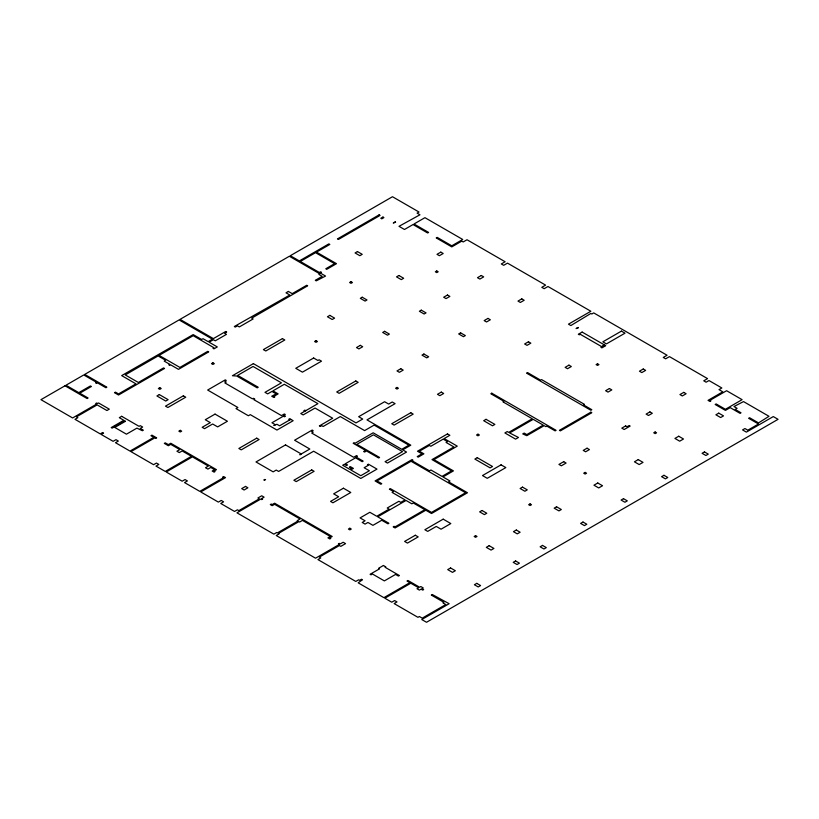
<?xml version="1.0" encoding="UTF-8"?>
<svg xmlns="http://www.w3.org/2000/svg" width="819" height="819" viewBox="0 0 819 819"><rect width="100%" height="100%" fill="white"/><g stroke="black" fill="none" stroke-linecap="round" stroke-linejoin="round"><path stroke-width="1.23" d="M290.776 419.328L279.576 425.788L276.955 424.283L273.863 425.511L275.286 424.692L271.959 422.768L283.384 416.165L284.459 416.789L285.411 416.236L283.865 415.346L285.288 414.516L284.336 413.964L281.48 415.612L253.859 399.662L254.811 399.119L253.378 398.29L252.426 398.843L224.805 382.893L226.228 382.063L224.805 381.244L226.228 380.415L225.276 379.862L207.657 390.039L237.899 407.504L235.995 408.599L248.382 415.755L250.286 414.649L276.955 430.057L293.151 420.7L289.701 418.714L288.749 419.256L289.813 419.881M305.774 410.667L304.822 410.114L303.869 410.667L304.822 411.22M65.008 385.78L40.95 399.672L72.615 417.956L96.673 404.064L95.721 403.511L96.673 402.968L97.625 403.511L98.577 402.968L109.296 409.152L106.91 410.524L97.144 404.893L76.423 416.851L77.856 417.68L75 419.328L100.246 433.906L102.621 432.524L103.573 433.077L101.198 434.449L113.104 441.328L115.96 439.68L118.345 441.052L115.489 442.7L130.016 451.095L153.829 437.346L150.972 435.688L151.924 435.145L156.685 437.889L155.733 438.441L154.781 437.889L130.968 451.638L153.593 464.701L156.449 463.052L158.825 464.424L155.968 466.083L165.264 471.437L191.462 456.316L182.166 450.952L179.31 452.6L176.935 451.228L179.791 449.58L170.741 444.359L168.356 445.731L164.312 443.386L165.264 442.844L168.356 444.625L170.741 443.253L216.462 469.656L214.087 471.027L215.039 471.58L214.087 472.133L212.182 471.027L214.558 469.656L210.749 467.454L207.893 469.103L205.508 467.731L208.364 466.083L192.414 456.869L166.216 471.99L182.166 481.203L185.022 479.555L187.408 480.927L184.551 482.575L199.795 491.38L223.607 477.631L222.655 477.078L223.607 476.525L225.512 477.631L200.747 491.932L218.366 502.108L221.232 500.45L223.607 501.832L220.751 503.48L234.562 511.455L237.418 509.807L238.851 510.626L259.336 498.802L257.903 497.983L261.711 495.782L264.097 497.153L261.711 498.525L262.664 499.078L261.711 499.631L260.759 499.078L236.947 512.827L273.863 534.142L276.72 532.493L277.436 532.903L297.911 521.079L297.205 520.669L300.061 519.021L274.58 504.299L272.195 505.681L270.29 504.576L271.243 504.033L272.195 504.576L274.58 503.204L332.207 536.476L329.832 537.858L330.784 538.4L329.832 538.953L327.928 537.858L330.303 536.476L302.436 520.393L299.58 522.041L298.874 521.631L278.388 533.456L279.105 533.865L276.238 535.513L315.54 558.2L339.353 544.451L338.401 543.908L339.353 543.355L340.305 543.908L343.171 542.25L345.546 543.632L340.786 546.375L339.353 545.556L319.349 557.104L320.782 557.934L317.926 559.582L355.794 581.439L358.65 579.791L359.602 580.343L361.507 579.238L362.459 579.791L358.169 582.821L383.896 597.665L409.848 582.678L406.992 581.029L407.944 580.476L419.615 587.213L420.812 586.527L423.188 587.909L422 588.595L423.669 589.557L422.717 590.11L421.048 589.148L419.379 590.11L416.994 588.728L418.663 587.766L410.8 583.23L384.848 598.218L391.748 602.2L394.615 600.552L396.99 601.934L394.134 603.583L417.946 617.331L419.379 616.502L422.235 618.15L445.812 604.545L442.956 602.897L443.908 602.344L431.285 595.055L432.237 594.502L449.15 603.716L421.765 619.533L426.525 622.276L778.05 419.328L773.29 416.574L746.375 432.115L742.567 429.914L744.942 428.542L747.808 430.19L758.527 424.007L748.638 418.294L749.59 417.751L758.517 422.901L769 416.308L743.519 401.586L733.988 406.541L737.09 408.333L735.186 409.428L741.011 412.796L740.059 413.349L730.179 407.637L725.419 410.391L715.171 404.473L716.123 403.931L725.419 409.295L742.086 399.662L726.607 390.724L709.94 400.358L710.892 400.901L709.94 401.453L708.025 400.358L722.798 391.83L718.99 389.629L721.846 387.981L708.988 380.548L706.121 382.207L703.746 380.825L707.555 378.624L669.451 356.623L665.642 358.824L663.257 357.453L667.065 355.251L593.714 312.899L591.809 314.005L590.857 313.452L570.853 325.552L568.468 324.181L590.857 311.251L547.983 286.507L544.174 288.697L541.789 287.326L545.608 285.125L507.493 263.124L503.685 265.325L501.31 263.953L505.118 261.752L467.014 239.752L463.196 241.953L461.773 241.124L451.771 246.898L436.22 237.919L437.172 237.377L451.771 245.802L462.725 239.476L424.948 217.67L413.994 223.996L428.593 232.422L427.641 232.975L413.042 224.539L404.473 229.494L398.996 226.331L419.952 214.783L417.096 213.135L419 212.029L392.475 196.724L290.305 255.712L299.344 260.923L328.88 243.878L329.832 244.431L316.492 252.129L336.496 263.677L326.73 269.318L325.778 268.765L334.592 263.677L315.54 252.672L300.297 261.476L319.349 272.481L320.546 271.785L321.498 272.338L320.301 273.024L325.542 276.054L316.257 280.866L315.305 280.313L322.205 276.331L318.878 274.406L319.83 273.853L289.353 256.255L180.037 319.369L213.37 338.616L225.757 331.47L226.709 332.012L224.56 333.251L226.464 334.357L215.274 340.817L213.37 339.711L209.08 342.188L217.301 346.939L213.964 348.863L213.012 348.31L213.964 347.758L193.192 335.688L159.07 355.395L179.904 367.424L207.77 351.331L208.722 351.883L178.481 369.349L170.741 364.875L169.789 365.428L168.837 364.875L169.789 364.332L164.189 361.097L165.622 360.268L158.118 355.937L125.246 374.918L138.35 382.473L163.595 367.905L164.547 368.458L118.53 395.024L114.476 392.68L115.428 392.137L118.53 393.919L135.964 383.855L121.673 375.604L193.192 334.592L201.648 339.476L203.01 338.687L208.128 341.636L212.418 339.168L179.085 319.922L84.715 374.406L106.859 387.182L105.907 387.735L97.574 382.923L96.622 383.466L95.669 382.923L96.622 382.371L83.763 374.948L65.96 385.237L78.808 392.649L90.428 385.944L91.38 386.496L79.76 393.202L88.094 398.014L87.142 398.566L65.008 385.78M379.125 214.865L337.448 238.923L338.401 239.476L380.077 215.417L379.125 214.865M382.944 217.066L380.794 218.304L381.746 218.847L383.896 217.619L382.944 217.066M395.178 221.929L393.274 223.034L395.659 222.205L395.178 221.929M288.39 291.451L286.005 292.823L289.824 295.024L234.326 326.515L235.278 327.068L237.418 325.829L239.332 326.924L253.143 318.949L251.709 318.13L307.678 285.811L306.726 285.268L292.199 293.652L288.39 291.451M357.453 251.576L355.077 252.948L359.838 255.702L362.223 254.33L357.453 251.576M159.787 387.704L158.354 388.523L159.787 389.353L161.21 388.523L159.787 387.704M351.023 281.685L349.59 282.514L351.023 283.333L352.446 282.514L351.023 281.685M212.909 362.807L211.476 363.636L212.909 364.455L214.332 363.636L212.909 362.807M121.673 416.308L119.298 417.68L123.823 420.29L111.2 427.579L112.152 428.132L124.775 420.843L125.491 421.253L114.773 427.436L126.443 434.183L136.916 428.132L142.393 430.743L143.345 430.19L140.254 428.409L142.639 427.027L140.254 425.655L139.066 426.341L121.673 416.308M159.306 394.574L156.92 395.956L165.735 401.044L168.12 399.662L159.306 394.574M183.364 395.812L165.499 406.132L167.885 407.504L185.739 397.195L183.364 395.812M282.432 338.616L263.38 349.611L265.766 350.993L284.817 339.987L282.432 338.616M329.832 315.376L327.446 316.748L332.207 319.502L334.592 318.13L329.832 315.376M398.894 275.501L396.519 276.873L401.279 279.627L403.665 278.255L398.894 275.501M362.223 297.225L360.319 298.331L365.079 301.075L366.984 299.979L362.223 297.225M440.817 252.129L436.998 254.33L439.383 255.702L443.192 253.501L440.817 252.129M253.378 363.636L232.422 375.737L236.711 376.013L257.217 387.858L258.231 387.264L237.643 375.378L253.071 366.472L281.429 382.852L264.987 392.342L267.67 393.888L271.959 391.421L276.238 393.888L271.713 396.232L273.863 397.461L274.815 396.918L273.863 396.365L278.153 393.888L272.911 390.868L284.336 384.265L317.926 403.654L300.778 413.554L303.153 414.926L315.059 408.057L332.688 418.233L319.349 425.931L320.301 426.474L321.734 425.655L323.157 426.474L340.305 416.574L364.598 430.599L374.129 425.102L408.896 445.178L401.75 449.303L373.177 432.801L355.077 443.253L354.125 442.7L353.173 443.253L365.55 450.399L363.646 451.504L364.598 452.057L366.502 450.952L378.685 457.985L379.586 457.463L356.879 444.348L373.392 434.817L402.498 451.627L385.084 461.681L387.469 463.052L406.521 452.057L402.702 449.856L410.8 445.178L366.984 419.881L395.086 403.654L392.229 402.006L388.656 404.064L384.602 401.73L358.65 416.717L362.694 419.052L356.03 422.901L253.378 363.636M316.021 340.673L314.588 341.503L316.021 342.332L317.444 341.503L316.021 340.673M436.773 270.966L435.339 271.795L436.773 272.614L438.196 271.795L436.773 270.966M180.262 430.333L178.839 431.152L180.262 431.982L181.695 431.152L180.262 430.333M215.039 414.107L205.272 419.737L210.278 422.624L202.17 427.303L204.555 428.675L212.653 424.007L217.659 426.894L227.416 421.253L215.039 414.107M313.636 358.005L295.772 368.315L302.436 372.164L321.498 361.169L319.113 359.787L317.926 360.483L313.636 358.005M360.319 345.352L356.5 347.553L358.886 348.925L362.694 346.724L360.319 345.352M384.602 331.326L382.698 332.432L387.469 335.176L389.373 334.08L384.602 331.326M421.283 310.155L419.379 311.251L424.14 314.005L426.044 312.899L421.283 310.155M447.481 295.024L443.673 297.225L446.048 298.597L449.866 296.406L447.481 295.024M481.296 275.501L477.487 277.702L479.873 279.074L483.681 276.873L481.296 275.501M256.716 438.165L238.851 448.474L241.236 449.856L259.091 439.537L256.716 438.165M355.794 380.968L336.732 391.963L339.117 393.345L358.169 382.34L355.794 380.968M423.904 354.013L422 355.118L426.76 357.862L428.665 356.767L423.904 354.013M460.585 332.842L458.671 333.937L463.441 336.691L465.346 335.585L460.585 332.842M400.798 368.724L396.99 370.925L399.375 372.307L403.183 370.106L400.798 368.724M487.97 318.407L484.162 320.598L486.537 321.98L490.346 319.779L487.97 318.407M521.785 298.874L517.977 301.075L520.362 302.457L524.17 300.256L521.785 298.874M285.534 444.901L255.999 461.957L273.147 471.857L276.238 470.065L278.624 471.437L313.636 451.228L360.79 478.45L376.986 469.103L368.417 464.158L367.455 464.701L368.417 465.253L364.127 467.731L369.369 470.751L360.79 475.706L350.788 469.932L353.409 468.417L350.307 466.625L349.355 467.178L351.505 468.417L349.836 469.379L342.69 465.253L344.359 464.291L346.498 465.53L347.451 464.977L345.311 463.738L355.548 457.831L362.223 461.681L363.175 461.128L356.03 457.002L357.453 456.183L356.5 455.63L353.644 457.278L311.732 433.077L313.155 432.258L311.732 431.429L313.155 430.599L312.203 430.057L294.584 440.233L309.828 449.027L299.826 454.801L301.218 453.961L285.534 444.901M396.99 387.428L395.567 388.257L396.99 389.076L398.423 388.257L396.99 387.428M245.516 486.425L241.707 488.626L244.093 490.008L247.901 487.807L245.516 486.425M265.53 479.555L264.097 480.374L264.097 479.555L265.53 479.555M441.287 392.106L437.479 394.308L439.864 395.679L443.673 393.478L441.287 392.106M528.46 341.779L524.641 343.98L527.026 345.352L530.835 343.151L528.46 341.779M311.732 469.932L293.867 480.241L296.253 481.613L314.107 471.304L311.732 469.932M410.8 412.725L391.748 423.73L394.134 425.102L413.185 414.107L410.8 412.725M577.999 327.477L576.085 328.573L578.47 327.754L577.999 327.477M582.135 332.074L578.327 334.275L579.279 334.817L580.231 334.275L601.668 346.642L604.524 344.994L582.135 332.074M491.779 393.202L490.827 393.755L503.931 401.32L502.968 401.863L532.268 418.775L508.691 432.391L507.258 431.562L504.883 432.944L515.591 439.127L518.458 437.479L509.643 432.944L533.22 419.328L543.222 425.102L526.791 434.592L524.17 433.077L522.737 433.906L526.791 435.688L544.174 425.655L545.904 426.648L546.857 426.105L555.128 430.876L556.081 430.333L491.779 393.202M527.508 372.573L526.556 373.126L590.857 410.258L591.809 409.705L583.476 404.893L584.428 404.34L541.554 379.586L540.601 380.139L527.508 372.573M343.417 488.216L333.65 493.857L338.646 496.744L330.548 501.412L332.923 502.794L350.788 492.475L343.417 488.216M621.437 331.111L602.856 341.83L606.429 343.898L625.01 333.169L621.437 331.111M447.481 433.906L417.475 451.228L422 453.839L417.24 456.592L418.192 457.145L423.904 453.839L419.379 451.228L429.381 445.454L430.814 446.283L443.192 439.127L447.481 441.605L446.048 442.424L453.91 446.969L432.002 459.613L451.535 470.894L442.004 476.392L430.927 469.993L429.504 470.823L411.998 460.718L412.95 460.165L411.998 459.613L375.082 480.927L380.794 484.234L381.746 483.681L376.986 480.927L411.046 461.271L465.581 492.751L431.521 512.418L390.325 488.626L389.373 489.178L393.54 491.584L392.106 492.414L405.088 499.907L400.798 502.375L398.894 501.279L387.223 508.015L389.127 509.121L376.75 516.267L369.84 512.284L360.073 517.915L365.079 520.802L362.223 522.45L365.079 524.109L367.936 522.45L372.942 525.337L381.746 520.26L387.94 523.832L388.892 523.28L377.702 516.82L406.04 500.45L411.875 503.818L413.308 502.999L424.856 509.664L395.086 526.852L394.134 526.3L393.181 526.852L395.086 527.958L425.808 510.217L431.521 513.513L467.485 492.751L448.556 481.828L449.979 480.999L442.956 476.945L453.439 470.894L433.906 459.613L457.248 446.14L444.144 438.574L449.866 435.278L447.481 433.906M568.949 365.151L565.13 367.352L567.516 368.724L571.324 366.523L568.949 365.151M604.76 345.137L600.951 347.328L601.904 347.88L605.712 345.679L604.76 345.137M486.066 419.328L483.681 420.7L492.495 425.788L494.881 424.416L486.066 419.328M597.522 363.779L596.099 364.598L597.522 365.428L598.955 364.598L597.522 363.779M477.968 434.183L476.535 435.002L477.968 435.831L479.391 435.002L477.968 434.183M349.836 528.235L348.403 529.054L349.836 529.883L351.269 529.054L349.836 528.235M477.252 457.688L474.866 459.07L490.11 467.864L492.495 466.492L477.252 457.688M609.428 388.523L605.62 390.724L608.005 392.106L611.813 389.905L609.428 388.523M643.253 369L639.444 371.202L641.82 372.573L645.628 370.383L643.253 369M590.857 412.182L559.418 430.333L560.37 430.876L591.809 412.725L590.857 412.182M501.064 464.844L482.493 475.563L487.254 478.316L505.835 467.588L501.064 464.844M415.325 535.247L404.617 541.431L407.473 543.079L418.192 536.895L415.325 535.247M443.192 519.154L424.856 529.739L427.713 531.388L436.281 526.443L441.052 529.197L450.819 523.556L443.192 519.154M383.415 565.489L378.654 568.243L379.606 568.795L370.075 574.293L371.027 574.846L372.461 574.017L384.367 580.896L395.567 574.426L398.423 576.085L399.375 575.532L385.084 567.28L385.8 566.871L383.415 565.489M563.707 461.681L558.937 464.424L561.322 465.806L566.083 463.052L563.707 461.681M587.049 448.208L583.23 450.399L585.616 451.781L589.424 449.58L587.049 448.208M625.624 425.931L621.816 428.132L624.201 429.504L630.149 426.064L629.197 425.511L627.057 426.75L625.624 425.931M649.917 411.906L646.109 414.107L648.494 415.479L652.303 413.278L649.917 411.906M683.742 392.383L679.924 394.574L682.309 395.956L686.117 393.755L683.742 392.383M482.012 510.493L479.637 511.865L484.398 514.619L486.783 513.247L482.012 510.493M522.502 487.121L520.116 488.493L524.887 491.246L527.262 489.864L522.502 487.121M530.077 503.89L528.644 504.719L530.077 505.538L531.5 504.719L530.077 503.89M475.583 535.657L474.16 536.476L475.583 537.305L477.016 536.476L475.583 535.657M585.135 472.399L583.712 473.228L585.135 474.058L586.568 473.228L585.135 472.399M655.159 431.982L653.726 432.801L655.159 433.63L656.592 432.801L655.159 431.982M450.573 567.966L447.717 569.614L452.487 572.368L455.344 570.72L450.573 567.966M489.158 545.689L486.302 547.338L491.062 550.092L493.918 548.443L489.158 545.689M516.308 530.016L513.452 531.664L517.26 533.865L520.116 532.217L516.308 530.016M556.562 506.777L554.176 508.159L558.937 510.902L561.322 509.531L556.562 506.777M597.757 482.995L593.949 485.196L598.709 487.94L602.528 485.739L597.757 482.995M638.247 459.613L634.438 461.814L639.199 464.568L643.017 462.366L638.247 459.613M678.736 436.24L674.928 438.441L679.688 441.195L683.496 438.994L678.736 436.24M718.744 413.145L715.888 414.793L720.648 417.536L723.515 415.888L718.744 413.145M476.771 583.363L474.396 584.746L478.204 586.947L480.589 585.565L476.771 583.363M515.591 560.954L513.216 562.325L517.024 564.526L519.41 563.155L515.591 560.954M542.506 545.413L540.13 546.795L543.939 548.996L546.314 547.614L542.506 545.413M582.995 522.041L580.61 523.413L584.428 525.614L586.803 524.242L582.995 522.041M623.484 498.669L621.099 500.04L624.907 502.242L627.293 500.87L623.484 498.669M663.974 475.296L661.588 476.668L665.397 478.869L667.782 477.487L663.974 475.296M704.463 451.914L702.078 453.296L705.886 455.487L708.271 454.115L704.463 451.914"/></g></svg>
